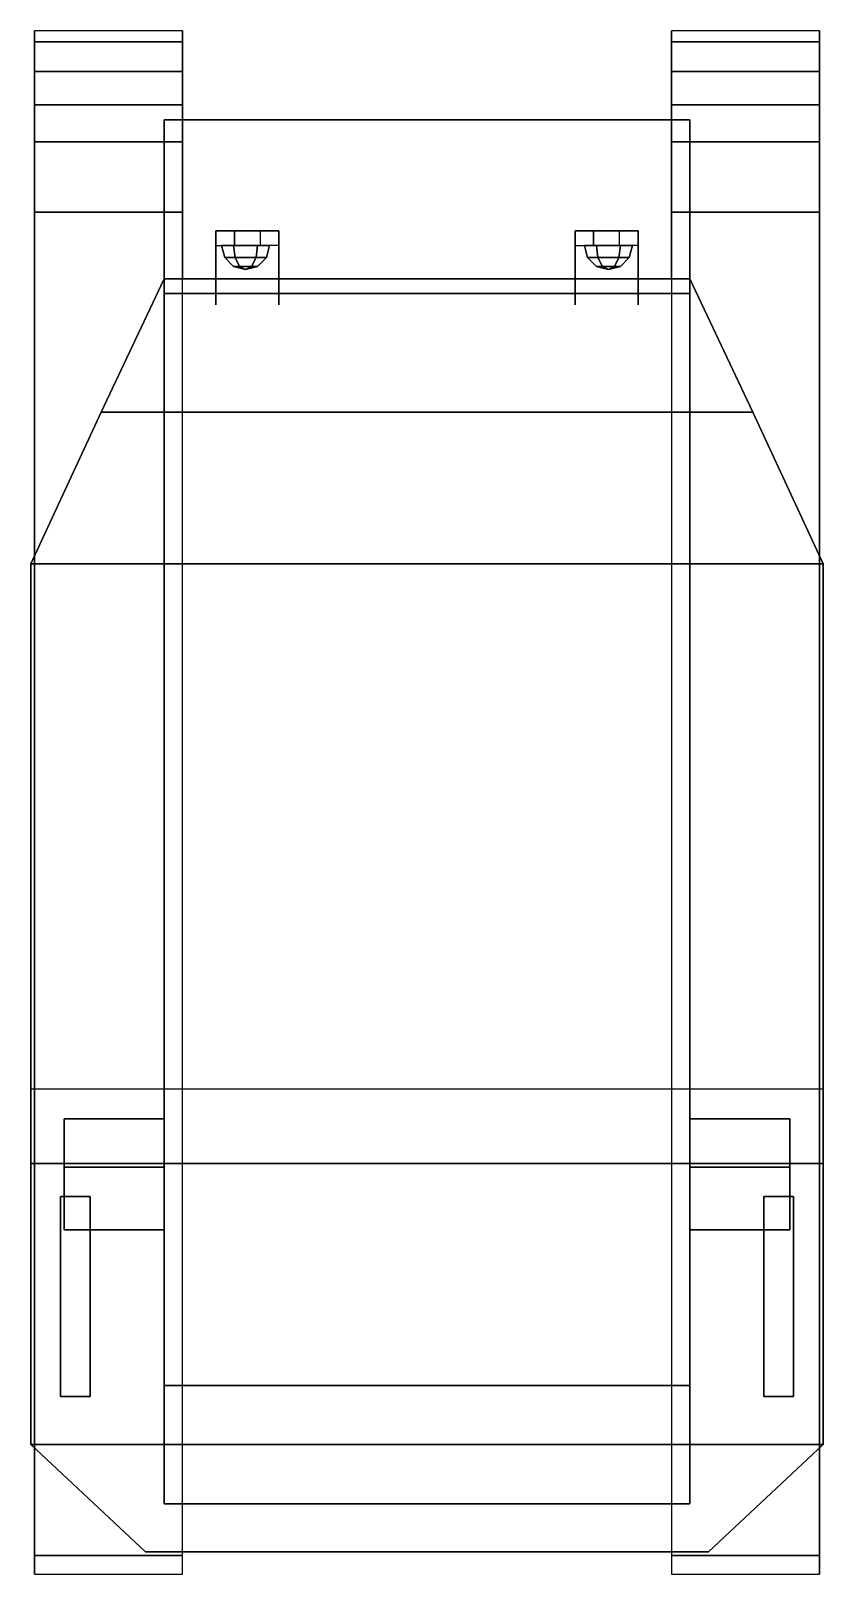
# Model space of a CAD drawing. Extents: x -1.07 to 1.07, y -2.07 to 2.1.
import ezdxf

# ---------------------------------------------------------------- set-up
doc = ezdxf.new("R2010")
doc.units = 0
doc.layers.get('0').update_dxf_attribs({"linetype": 'CONTINUOUS'})

msp = doc.modelspace()

# ---------------------------------------------------------------- linework, layer by layer
at = {"color": 1}
for points in [[(-1.06, 2.1, 0.59), (-1.06, 2.07, 0.71), (-0.66, 2.07, 0.71), (-0.66, 2.1, 0.59)], [(-1.06, 1.44, 0.59), (-1.06, 1.28, 0.71), (-1.06, 2.07, 0.71), (-1.06, 2.1, 0.59)], [(-0.66, 1.76, 0.59), (-0.66, 1.79, 0.71), (-0.66, 2.07, 0.71), (-0.66, 2.1, 0.59)], [(0.66, 2.1, 0.59), (0.66, 2.07, 0.71), (1.06, 2.07, 0.71), (1.06, 2.1, 0.59)], [(0.66, 1.76, 0.59), (0.66, 1.79, 0.71), (0.66, 2.07, 0.71), (0.66, 2.1, 0.59)], [(1.06, 1.44, 0.59), (1.06, 1.28, 0.71), (1.06, 2.07, 0.71), (1.06, 2.1, 0.59)], [(-1.06, 2.07, 0.71), (-1.06, 1.99, 0.84), (-0.66, 1.99, 0.84), (-0.66, 2.07, 0.71)], [(-1.06, 1.28, 0.71), (-1.06, 1.14, 0.83), (-1.06, 1.99, 0.84), (-1.06, 2.07, 0.71)], [(-0.66, 1.79, 0.71), (-0.66, 1.66, 0.83), (-0.66, 1.99, 0.84), (-0.66, 2.07, 0.71)], [(0.66, 2.07, 0.71), (0.66, 1.99, 0.84), (1.06, 1.99, 0.84), (1.06, 2.07, 0.71)], [(0.66, 1.79, 0.71), (0.66, 1.66, 0.83), (0.66, 1.99, 0.84), (0.66, 2.07, 0.71)], [(1.06, 1.28, 0.71), (1.06, 1.14, 0.83), (1.06, 1.99, 0.84), (1.06, 2.07, 0.71)], [(-1.06, 1.99, 0.84), (-1.06, 1.9, 0.94), (-0.66, 1.9, 0.94), (-0.66, 1.99, 0.84)], [(-1.06, 1.61, 1.06), (-1.06, 1.8, 1), (-1.06, 1.9, 0.94), (-1.06, 1.99, 0.84)], [(-1.06, 1.14, 0.83), (-1.06, 1.14, 1.06), (-1.06, 1.61, 1.06), (-1.06, 1.99, 0.84)], [(-0.66, 1.61, 1.06), (-0.66, 1.8, 1), (-0.66, 1.9, 0.94), (-0.66, 1.99, 0.84)], [(-0.66, 1.66, 0.83), (-0.66, 1.43, 1.06), (-0.66, 1.61, 1.06), (-0.66, 1.99, 0.84)], [(0.66, 1.99, 0.84), (0.66, 1.9, 0.94), (1.06, 1.9, 0.94), (1.06, 1.99, 0.84)], [(0.66, 1.61, 1.06), (0.66, 1.8, 1), (0.66, 1.9, 0.94), (0.66, 1.99, 0.84)], [(0.66, 1.66, 0.83), (0.66, 1.43, 1.06), (0.66, 1.61, 1.06), (0.66, 1.99, 0.84)], [(1.06, 1.14, 0.83), (1.06, 1.14, 1.06), (1.06, 1.61, 1.06), (1.06, 1.99, 0.84)], [(1.06, 1.61, 1.06), (1.06, 1.8, 1), (1.06, 1.9, 0.94), (1.06, 1.99, 0.84)], [(-1.06, 1.9, 0.94), (-1.06, 1.8, 1), (-0.66, 1.8, 1), (-0.66, 1.9, 0.94)], [(0.66, 1.9, 0.94), (0.66, 1.8, 1), (1.06, 1.8, 1), (1.06, 1.9, 0.94)], [(-1.06, 1.8, 1), (-1.06, 1.61, 1.06), (-0.66, 1.61, 1.06), (-0.66, 1.8, 1)], [(0.66, 1.8, 1), (0.66, 1.61, 1.06), (1.06, 1.61, 1.06), (1.06, 1.8, 1)], [(-1.06, 1.61, 1.06), (-1.06, -1.72, 1.06), (-0.66, -1.72, 1.06), (-0.66, 1.61, 1.06)], [(0.66, 1.61, 1.06), (0.66, -1.72, 1.06), (1.06, -1.72, 1.06), (1.06, 1.61, 1.06)], [(-1.06, -1.38, 0.83), (-1.06, -1.38, 1.06), (-1.06, 1.14, 1.06), (-1.06, 1.14, 0.83)], [(1.06, -1.38, 0.83), (1.06, -1.38, 1.06), (1.06, 1.14, 1.06), (1.06, 1.14, 0.83)], [(-1.06, -1.76, 0.59), (-1.06, -1.72, 1.06), (-1.06, -1.38, 1.06), (-1.06, -1.38, 0.83)], [(1.06, -1.76, 0.59), (1.06, -1.72, 1.06), (1.06, -1.38, 1.06), (1.06, -1.38, 0.83)], [(-1.06, -1.72, 1.06), (-1.06, -2.02, 0.96), (-0.66, -2.02, 0.96), (-0.66, -1.72, 1.06)], [(-1.06, -2.07, 0.59), (-1.06, -2.02, 0.96), (-1.06, -1.72, 1.06), (-1.06, -1.76, 0.59)], [(0.66, -1.72, 1.06), (0.66, -2.02, 0.96), (1.06, -2.02, 0.96), (1.06, -1.72, 1.06)], [(1.06, -2.07, 0.59), (1.06, -2.02, 0.96), (1.06, -1.72, 1.06), (1.06, -1.76, 0.59)], [(-1.06, -2.02, 0.96), (-1.06, -2.07, 0.59), (-0.66, -2.07, 0.59), (-0.66, -2.02, 0.96)], [(0.66, -2.02, 0.96), (0.66, -2.07, 0.59), (1.06, -2.07, 0.59), (1.06, -2.02, 0.96)]]:
    msp.add_3dface(points, dxfattribs=at)
for points in [[(-0.71, 1.39, 0.36), (-0.71, -1.56, 0.36), (-0.71, -1.56, 0.65), (-0.71, 1.86, 0.65)], [(0.71, 1.86, 0.65), (0.71, 1.39, 0.36), (-0.71, 1.39, 0.36), (-0.71, 1.86, 0.65)], [(-0.71, 1.86, 0.65), (-0.71, -1.88, 0.65), (-0.71, -1.88, 1.06), (-0.71, 1.43, 1.06)], [(0.71, 1.43, 1.06), (0.71, 1.86, 0.65), (-0.71, 1.86, 0.65), (-0.71, 1.43, 1.06)], [(0.71, -1.56, 0.65), (0.71, -1.56, 0.36), (0.71, 1.39, 0.36), (0.71, 1.86, 0.65)], [(0.71, -1.88, 1.06), (0.71, -1.88, 0.65), (0.71, 1.86, 0.65), (0.71, 1.43, 1.06)], [(-0.57, 1.52, 1.26), (-0.57, 1.56, 1.26), (-0.57, 1.56, 0.93), (-0.57, 1.52, 0.97)], [(-0.4, 1.56, 1.06), (-0.4, 1.56, 1.02), (-0.57, 1.56, 1.02), (-0.57, 1.56, 1.06)], [(-0.52, 1.52, 1.32), (-0.52, 1.56, 1.32), (-0.57, 1.56, 1.26), (-0.57, 1.52, 1.26)], [(-0.45, 1.52, 1.32), (-0.45, 1.56, 1.32), (-0.52, 1.56, 1.32), (-0.52, 1.52, 1.32)], [(-0.45, 1.52, 1.32), (-0.45, 1.56, 1.32), (-0.4, 1.56, 1.26), (-0.4, 1.52, 1.26)], [(-0.4, 1.52, 1.26), (-0.4, 1.56, 1.26), (-0.4, 1.56, 0.93), (-0.4, 1.52, 0.97)], [(0.4, 1.52, 1.26), (0.4, 1.56, 1.26), (0.4, 1.56, 0.93), (0.4, 1.52, 0.97)], [(0.45, 1.52, 1.32), (0.45, 1.56, 1.32), (0.4, 1.56, 1.26), (0.4, 1.52, 1.26)], [(0.57, 1.56, 1.06), (0.57, 1.56, 1.02), (0.4, 1.56, 1.02), (0.4, 1.56, 1.06)], [(0.52, 1.52, 1.32), (0.52, 1.56, 1.32), (0.45, 1.56, 1.32), (0.45, 1.52, 1.32)], [(0.52, 1.52, 1.32), (0.52, 1.56, 1.32), (0.57, 1.56, 1.26), (0.57, 1.52, 1.26)], [(0.57, 1.52, 1.26), (0.57, 1.56, 1.26), (0.57, 1.56, 0.93), (0.57, 1.52, 0.97)], [(-0.57, 1.52, 1.13), (-0.57, 1.52, 1.1), (-0.57, 1.39, 1.1), (-0.57, 1.36, 1.13)], [(-0.425, 1.52, 1.12), (-0.4575, 1.52, 1.0637), (-0.5225, 1.52, 1.0637), (-0.555, 1.52, 1.12)], [(-0.4575, 1.52, 1.1763), (-0.425, 1.52, 1.12), (-0.555, 1.52, 1.12), (-0.5225, 1.52, 1.1763)], [(-0.5181, 1.4875, 1.1687), (-0.5225, 1.52, 1.1763), (-0.555, 1.52, 1.12), (-0.5463, 1.4875, 1.12)], [(-0.5463, 1.4875, 1.12), (-0.555, 1.52, 1.12), (-0.5225, 1.52, 1.0637), (-0.5181, 1.4875, 1.0713)], [(-0.4619, 1.4875, 1.1688), (-0.4575, 1.52, 1.1763), (-0.5225, 1.52, 1.1763), (-0.5181, 1.4875, 1.1687)], [(-0.5181, 1.4875, 1.0713), (-0.5225, 1.52, 1.0637), (-0.4575, 1.52, 1.0637), (-0.4619, 1.4875, 1.0712)], [(-0.4337, 1.4875, 1.12), (-0.425, 1.52, 1.12), (-0.4575, 1.52, 1.1763), (-0.4619, 1.4875, 1.1688)], [(-0.4619, 1.4875, 1.0712), (-0.4575, 1.52, 1.0637), (-0.425, 1.52, 1.12), (-0.4337, 1.4875, 1.12)], [(-0.4, 1.52, 1.13), (-0.4, 1.52, 1.1), (-0.4, 1.39, 1.1), (-0.4, 1.36, 1.13)], [(0.4, 1.52, 1.13), (0.4, 1.52, 1.1), (0.4, 1.39, 1.1), (0.4, 1.36, 1.13)], [(0.4337, 1.4875, 1.12), (0.425, 1.52, 1.12), (0.4575, 1.52, 1.0637), (0.4619, 1.4875, 1.0713)], [(0.4619, 1.4875, 1.1687), (0.4575, 1.52, 1.1763), (0.425, 1.52, 1.12), (0.4337, 1.4875, 1.12)], [(0.5225, 1.52, 1.1763), (0.555, 1.52, 1.12), (0.425, 1.52, 1.12), (0.4575, 1.52, 1.1763)], [(0.555, 1.52, 1.12), (0.5225, 1.52, 1.0637), (0.4575, 1.52, 1.0637), (0.425, 1.52, 1.12)], [(0.4619, 1.4875, 1.0713), (0.4575, 1.52, 1.0637), (0.5225, 1.52, 1.0637), (0.5181, 1.4875, 1.0712)], [(0.5181, 1.4875, 1.1688), (0.5225, 1.52, 1.1763), (0.4575, 1.52, 1.1763), (0.4619, 1.4875, 1.1687)], [(0.5181, 1.4875, 1.0712), (0.5225, 1.52, 1.0637), (0.555, 1.52, 1.12), (0.5463, 1.4875, 1.12)], [(0.5463, 1.4875, 1.12), (0.555, 1.52, 1.12), (0.5225, 1.52, 1.1763), (0.5181, 1.4875, 1.1688)], [(0.57, 1.52, 1.13), (0.57, 1.52, 1.1), (0.57, 1.39, 1.1), (0.57, 1.36, 1.13)], [(-0.5063, 1.4637, 1.1481), (-0.5181, 1.4875, 1.1687), (-0.5463, 1.4875, 1.12), (-0.5225, 1.4637, 1.12)], [(-0.5225, 1.4637, 1.12), (-0.5463, 1.4875, 1.12), (-0.5181, 1.4875, 1.0713), (-0.5063, 1.4637, 1.0919)], [(-0.49, 1.455, 1.12), (-0.5063, 1.4637, 1.1481), (-0.5225, 1.4637, 1.12), (-0.49, 1.455, 1.12)], [(-0.49, 1.455, 1.12), (-0.5225, 1.4637, 1.12), (-0.5063, 1.4637, 1.0919), (-0.49, 1.455, 1.12)], [(-0.4737, 1.4637, 1.1481), (-0.4619, 1.4875, 1.1688), (-0.5181, 1.4875, 1.1687), (-0.5063, 1.4637, 1.1481)], [(-0.5063, 1.4637, 1.0919), (-0.5181, 1.4875, 1.0713), (-0.4619, 1.4875, 1.0712), (-0.4737, 1.4637, 1.0919)], [(-0.49, 1.455, 1.12), (-0.5063, 1.4637, 1.0919), (-0.4737, 1.4637, 1.0919), (-0.49, 1.455, 1.12)], [(-0.49, 1.455, 1.12), (-0.4737, 1.4637, 1.1481), (-0.5063, 1.4637, 1.1481), (-0.49, 1.455, 1.12)], [(-0.49, 1.455, 1.12), (-0.4575, 1.4637, 1.12), (-0.4737, 1.4637, 1.1481), (-0.49, 1.455, 1.12)], [(-0.49, 1.455, 1.12), (-0.4737, 1.4637, 1.0919), (-0.4575, 1.4637, 1.12), (-0.49, 1.455, 1.12)], [(-0.4575, 1.4637, 1.12), (-0.4337, 1.4875, 1.12), (-0.4619, 1.4875, 1.1688), (-0.4737, 1.4637, 1.1481)], [(-0.4737, 1.4637, 1.0919), (-0.4619, 1.4875, 1.0712), (-0.4337, 1.4875, 1.12), (-0.4575, 1.4637, 1.12)], [(0.4575, 1.4637, 1.12), (0.4337, 1.4875, 1.12), (0.4619, 1.4875, 1.0713), (0.4737, 1.4637, 1.0919)], [(0.4737, 1.4637, 1.1481), (0.4619, 1.4875, 1.1687), (0.4337, 1.4875, 1.12), (0.4575, 1.4637, 1.12)], [(0.49, 1.455, 1.12), (0.4575, 1.4637, 1.12), (0.4737, 1.4637, 1.0919), (0.49, 1.455, 1.12)], [(0.49, 1.455, 1.12), (0.4737, 1.4637, 1.1481), (0.4575, 1.4637, 1.12), (0.49, 1.455, 1.12)], [(0.4737, 1.4637, 1.0919), (0.4619, 1.4875, 1.0713), (0.5181, 1.4875, 1.0712), (0.5063, 1.4637, 1.0919)], [(0.5063, 1.4637, 1.1481), (0.5181, 1.4875, 1.1688), (0.4619, 1.4875, 1.1687), (0.4737, 1.4637, 1.1481)], [(0.49, 1.455, 1.12), (0.4737, 1.4637, 1.0919), (0.5063, 1.4637, 1.0919), (0.49, 1.455, 1.12)], [(0.49, 1.455, 1.12), (0.5063, 1.4637, 1.1481), (0.4737, 1.4637, 1.1481), (0.49, 1.455, 1.12)], [(0.49, 1.455, 1.12), (0.5063, 1.4637, 1.0919), (0.5225, 1.4637, 1.12), (0.49, 1.455, 1.12)], [(0.49, 1.455, 1.12), (0.5225, 1.4637, 1.12), (0.5063, 1.4637, 1.1481), (0.49, 1.455, 1.12)], [(0.5063, 1.4637, 1.0919), (0.5181, 1.4875, 1.0712), (0.5463, 1.4875, 1.12), (0.5225, 1.4637, 1.12)], [(0.5225, 1.4637, 1.12), (0.5463, 1.4875, 1.12), (0.5181, 1.4875, 1.1688), (0.5063, 1.4637, 1.1481)], [(-0.71, 1.43, 1.06), (-0.88, 1.07, 1.06), (-0.88, 1.07, 1.42)], [(0.88, 1.07, 1.42), (0.71, 1.43, 1.06), (-0.71, 1.43, 1.06), (-0.88, 1.07, 1.42)], [(0.88, 1.07, 1.42), (0.88, 1.07, 1.06), (0.71, 1.43, 1.06), (0.88, 1.07, 1.42)], [(0.71, 1.39, 0.36), (0.71, -1.56, 0.36), (-0.71, -1.56, 0.36), (-0.71, 1.39, 0.36)], [(-0.88, 1.07, 1.06), (-1.07, 0.66, 1.06), (-1.07, 0.66, 1.47), (-0.88, 1.07, 1.42)], [(-0.88, 1.07, 1.42), (-1.07, 0.66, 1.47), (1.07, 0.66, 1.47), (0.88, 1.07, 1.42)], [(1.07, 0.66, 1.47), (1.07, 0.66, 1.06), (0.88, 1.07, 1.06), (0.88, 1.07, 1.42)], [(-1.07, 0.66, 1.06), (-1.07, -1.72, 1.06), (-1.07, -1.72, 1.47), (-1.07, 0.66, 1.47)], [(-1.07, 0.66, 1.47), (-1.07, -1.72, 1.47), (1.07, -1.72, 1.47), (1.07, 0.66, 1.47)], [(1.07, -1.72, 1.47), (1.07, -1.72, 1.06), (1.07, 0.66, 1.06), (1.07, 0.66, 1.47)], [(-1.07, -0.76, 1.47), (-1.07, -1.72, 1.47), (-1.07, -1.72, 1.58), (-1.07, -0.96, 1.58)], [(1.07, -0.96, 1.58), (1.07, -0.76, 1.47), (-1.07, -0.76, 1.47), (-1.07, -0.96, 1.58)], [(1.07, -1.72, 1.58), (1.07, -1.72, 1.47), (1.07, -0.76, 1.47), (1.07, -0.96, 1.58)], [(-0.98, -0.84, 0.62), (-0.98, -1.14, 0.32), (-0.98, -1.14, 0.64), (-0.98, -0.97, 0.71)], [(-0.71, -0.97, 0.71), (-0.71, -0.84, 0.62), (-0.98, -0.84, 0.62), (-0.98, -0.97, 0.71)], [(-0.71, -0.84, 0.32), (-0.71, -1.14, 0.32), (-0.98, -1.14, 0.32), (-0.98, -0.84, 0.32)], [(-0.71, -0.84, 0.62), (-0.71, -0.84, 0.32), (-0.98, -0.84, 0.32), (-0.98, -0.84, 0.62)], [(-0.98, -0.84, 0.32), (-0.98, -1.14, 0.32), (-0.98, -1.14, 0.55), (-0.98, -0.84, 0.62)], [(0.98, -0.84, 0.32), (0.98, -1.14, 0.32), (0.71, -1.14, 0.32), (0.71, -0.84, 0.32)], [(0.98, -0.97, 0.71), (0.98, -0.84, 0.62), (0.71, -0.84, 0.62), (0.71, -0.97, 0.71)], [(0.98, -0.84, 0.62), (0.98, -0.84, 0.32), (0.71, -0.84, 0.32), (0.71, -0.84, 0.62)], [(0.98, -1.14, 0.64), (0.98, -1.14, 0.32), (0.98, -0.84, 0.62), (0.98, -0.97, 0.71)], [(0.98, -1.14, 0.55), (0.98, -1.14, 0.32), (0.98, -0.84, 0.32), (0.98, -0.84, 0.62)], [(-1.07, -0.96, 1.58), (-1.07, -1.72, 1.58), (1.07, -1.72, 1.58), (1.07, -0.96, 1.58)], [(-0.98, -0.97, 0.71), (-0.98, -1.14, 0.64), (-0.71, -1.14, 0.64), (-0.71, -0.97, 0.71)], [(0.71, -0.97, 0.71), (0.71, -1.14, 0.64), (0.98, -1.14, 0.64), (0.98, -0.97, 0.71)], [(-0.99, -1.05, 0.33), (-0.99, -1.59, 0.33), (-0.99, -1.59, 0.46), (-0.99, -1.05, 0.46)], [(-0.91, -1.05, 0.46), (-0.91, -1.05, 0.33), (-0.99, -1.05, 0.33), (-0.99, -1.05, 0.46)], [(-0.91, -1.05, 0.33), (-0.91, -1.59, 0.33), (-0.99, -1.59, 0.33), (-0.99, -1.05, 0.33)], [(-0.99, -1.05, 0.46), (-0.99, -1.59, 0.46), (-0.91, -1.59, 0.46), (-0.91, -1.05, 0.46)], [(-0.91, -1.59, 0.46), (-0.91, -1.59, 0.33), (-0.91, -1.05, 0.33), (-0.91, -1.05, 0.46)], [(0.99, -1.05, 0.33), (0.99, -1.59, 0.33), (0.91, -1.59, 0.33), (0.91, -1.05, 0.33)], [(0.99, -1.05, 0.46), (0.99, -1.05, 0.33), (0.91, -1.05, 0.33), (0.91, -1.05, 0.46)], [(0.91, -1.05, 0.33), (0.91, -1.59, 0.33), (0.91, -1.59, 0.46), (0.91, -1.05, 0.46)], [(0.91, -1.05, 0.46), (0.91, -1.59, 0.46), (0.99, -1.59, 0.46), (0.99, -1.05, 0.46)], [(0.99, -1.59, 0.46), (0.99, -1.59, 0.33), (0.99, -1.05, 0.33), (0.99, -1.05, 0.46)], [(-0.98, -1.14, 0.64), (-0.98, -1.14, 0.32), (-0.71, -1.14, 0.32), (-0.71, -1.14, 0.64)], [(-0.98, -1.14, 0.55), (-0.98, -1.14, 0.32), (-0.71, -1.14, 0.32), (-0.71, -1.14, 0.55)], [(0.71, -1.14, 0.64), (0.71, -1.14, 0.32), (0.98, -1.14, 0.32), (0.98, -1.14, 0.64)], [(0.71, -1.14, 0.55), (0.71, -1.14, 0.32), (0.98, -1.14, 0.32), (0.98, -1.14, 0.55)], [(-0.71, -1.56, 0.65), (-0.71, -1.56, 0.36), (0.71, -1.56, 0.36), (0.71, -1.56, 0.65)], [(-0.99, -1.59, 0.46), (-0.99, -1.59, 0.33), (-0.91, -1.59, 0.33), (-0.91, -1.59, 0.46)], [(0.91, -1.59, 0.46), (0.91, -1.59, 0.33), (0.99, -1.59, 0.33), (0.99, -1.59, 0.46)], [(-1.07, -1.72, 1.06), (-0.76, -2.01, 0.96), (-0.76, -2.01, 1.28), (-1.07, -1.72, 1.58)], [(-1.07, -1.72, 1.58), (-0.76, -2.01, 1.28), (0.76, -2.01, 1.28), (1.07, -1.72, 1.58)], [(-0.76, -2.01, 0.96), (-1.07, -1.72, 1.06), (1.07, -1.72, 1.06), (0.76, -2.01, 0.96)], [(0.76, -2.01, 1.28), (0.76, -2.01, 0.96), (1.07, -1.72, 1.06), (1.07, -1.72, 1.58)], [(-0.71, -1.88, 1.06), (-0.71, -1.88, 0.65), (0.71, -1.88, 0.65), (0.71, -1.88, 1.06)], [(-0.76, -2.01, 1.28), (-0.76, -2.01, 0.96), (0.76, -2.01, 0.96), (0.76, -2.01, 1.28)]]:
    msp.add_3dface(points)

doc.saveas('drawing.dxf')
